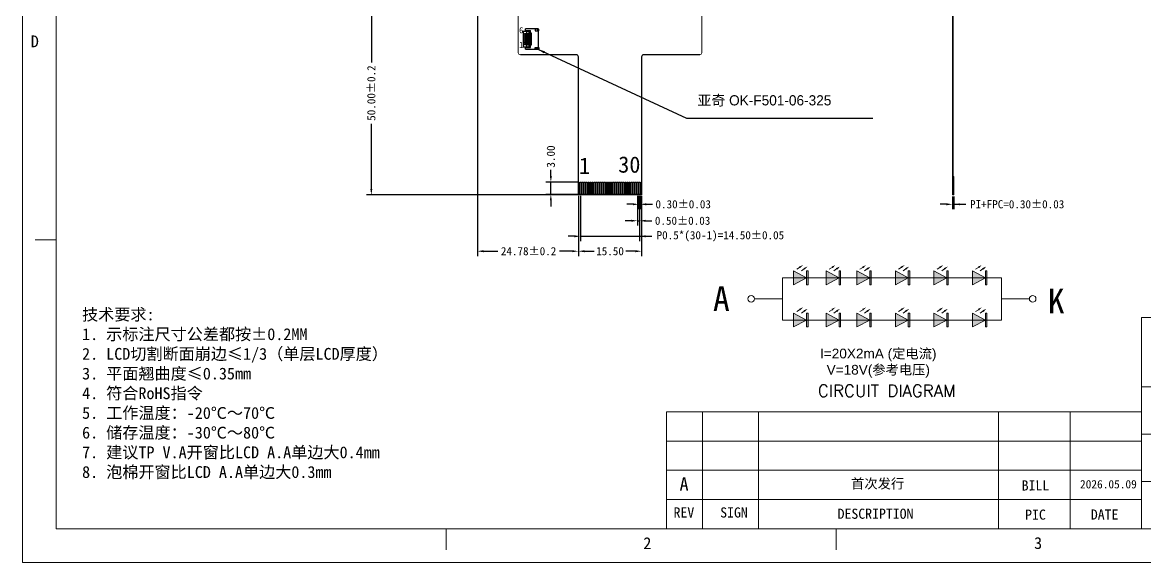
# Model space of a CAD drawing. Header units: millimetres. Extents: x 3771 to 6075, y -4461 to -3651.
# Drawn here: x 4786.2 to 5061.5, y -4251.4 to -4118.9 of the extents above; entities that cross this region are included whole.
import ezdxf
from ezdxf.enums import TextEntityAlignment as Align

# ---------------------------------------------------------------- set-up
doc = ezdxf.new("R2010")
doc.units = ezdxf.units.MM
doc.header["$PDMODE"] = 35
doc.layers.get('0').update_dxf_attribs({"lineweight": 18})
doc.layers.get('Defpoints').update_dxf_attribs({"lineweight": 18})
for name, color, linetype, lineweight in [('BZ', 8, 'Continuous', 9), ('dim', 84, 'Continuous', 9), ('OBJ-FRAME', 4, 'Continuous', 9), ('图框', 4, 'Continuous', 9)]:
    doc.layers.add(name, color=color, linetype=linetype, lineweight=lineweight)
for name, color, linetype in [('MFPC', 30, 'Continuous'), ('OCA', 2, 'Continuous'), ('SEG', 1, 'Continuous')]:
    doc.layers.add(name, color=color, linetype=linetype)
doc.styles.add('C-E02$0$RT', font='romant.shx')
doc.styles.get("Standard").update_dxf_attribs({"font": ''})
doc.styles.add('宋体', font='')
doc.styles.add('楷体', font='')
doc.styles.get('Standard').set_extended_font_data('宋体')
doc.styles.get('宋体').set_extended_font_data('宋体')
doc.styles.get('楷体').set_extended_font_data('NSimSun')
doc.dimstyles.get("Standard").update_dxf_attribs({"dimtxt": 1.8, "dimasz": 1.8, "dimexe": 0.5, "dimexo": 0.5, "dimgap": 0.4, "dimtad": 1, "dimzin": 0, "dimdsep": 46, "dimtxsty": 'Standard', "dimcen": 1.5, "dimdle": 3.6, "dimclrd": 256, "dimadec": 0, "dimazin": 0, "dimtfac": 1, "dimtmove": 0, "dimatfit": 3, "dimfxl": 1, "dimtolj": 1, "dimarcsym": 0})
doc.dimstyles.new('wu', dxfattribs={"dimtxt": 2, "dimasz": 1.5, "dimexe": 1.2, "dimexo": 0.4, "dimgap": 0.6, "dimtad": 0, "dimzin": 0, "dimdsep": 46, "dimtxsty": '宋体', "dimcen": 0.1, "dimdle": 3, "dimclrd": 256, "dimclre": 256, "dimclrt": 256, "dimazin": 0, "dimtfac": 1, "dimtmove": 0, "dimatfit": 1, "dimfxl": 1, "dimtolj": 1, "dimtzin": 0, "dimarcsym": 0})

# ---------------------------------------------------------------- blocks, each defined once
blk = doc.blocks.new('*D13')
at = {"layer": 'Defpoints', "color": 0}
for p in [(5014.42, -4161.19), (5014.72, -4161.19), (5014.72, -4163.48)]:
    blk.add_point(p, dxfattribs=at)
at = {"layer": 'dim', "color": 3, "lineweight": -2}
for p, q in [((5014.42, -4161.59), (5014.42, -4164.68)), ((5014.72, -4161.59), (5014.72, -4164.68)), ((5012.92, -4163.48), (5011.42, -4163.48)), ((5014.42, -4163.48), (5014.72, -4163.48)), ((5014.72, -4163.48), (5017.72, -4163.48))]:
    blk.add_line(p, q, dxfattribs=at)
at = {"layer": 'dim', "color": 3}
for points in [[(5012.92, -4163.73), (5012.92, -4163.23), (5014.42, -4163.48)], [(5016.22, -4163.23), (5016.22, -4163.73), (5014.72, -4163.48)]]:
    blk.add_solid(points, dxfattribs=at)
at = {"layer": 'dim', "color": 7, "lineweight": 0, "insert": (5030.29, -4163.48), "char_height": 2, "attachment_point": 5, "style": '宋体'}
blk.add_mtext('\\A1;PI+FPC=0.30%%P0.03', dxfattribs=at)
blk = doc.blocks.new('*D14')
at = {"layer": 'Defpoints', "color": 0}
for p in [(4871.83, -4111.19), (4898.06, -4111.19), (4926.79, -4161.19)]:
    blk.add_point(p, dxfattribs=at)
at = {"layer": 'dim', "color": 3, "lineweight": -2}
for p, q in [((4897.66, -4111.19), (4870.63, -4111.19)), ((4871.83, -4112.69), (4871.83, -4128.65)), ((4871.83, -4159.69), (4871.83, -4143.73)), ((4926.39, -4161.19), (4870.63, -4161.19))]:
    blk.add_line(p, q, dxfattribs=at)
at = {"layer": 'dim', "color": 3}
for points in [[(4872.08, -4112.69), (4871.58, -4112.69), (4871.83, -4111.19)], [(4871.58, -4159.69), (4872.08, -4159.69), (4871.83, -4161.19)]]:
    blk.add_solid(points, dxfattribs=at)
at = {"layer": 'dim', "color": 7, "lineweight": 0, "insert": (4871.83, -4136.19), "char_height": 2, "attachment_point": 5, "rotation": 90, "style": '宋体'}
blk.add_mtext('\\A1;50.00%%P0.2', dxfattribs=at)
blk = doc.blocks.new('*D15')
at = {"layer": 'Defpoints', "color": 0}
for p in [(4897.86, -4110.99), (4922.64, -4160.99), (4922.64, -4174.99)]:
    blk.add_point(p, dxfattribs=at)
at = {"layer": 'dim', "color": 3, "lineweight": -2}
for p, q in [((4897.86, -4111.39), (4897.86, -4176.19)), ((4922.64, -4161.39), (4922.64, -4176.19)), ((4899.36, -4174.99), (4902.86, -4174.99)), ((4921.14, -4174.99), (4917.96, -4174.99))]:
    blk.add_line(p, q, dxfattribs=at)
at = {"layer": 'dim', "color": 3}
for points in [[(4899.36, -4174.74), (4899.36, -4175.24), (4897.86, -4174.99)], [(4921.14, -4175.24), (4921.14, -4174.74), (4922.64, -4174.99)]]:
    blk.add_solid(points, dxfattribs=at)
at = {"layer": 'dim', "color": 7, "lineweight": 0, "insert": (4910.41, -4174.99), "char_height": 2, "attachment_point": 5, "style": '宋体'}
blk.add_mtext('\\A1;24.78%%P0.2', dxfattribs=at)
blk = doc.blocks.new('*D35')
at = {"layer": 'Defpoints', "color": 0}
for p in [(4937.49, -4161.04), (4937.79, -4161.04), (4937.79, -4163.48)]:
    blk.add_point(p, dxfattribs=at)
at = {"layer": 'dim', "color": 3, "lineweight": -2}
for p, q in [((4937.49, -4161.44), (4937.49, -4164.68)), ((4937.79, -4161.44), (4937.79, -4164.68)), ((4935.99, -4163.48), (4934.49, -4163.48)), ((4937.49, -4163.48), (4937.79, -4163.48)), ((4939.29, -4163.48), (4940.79, -4163.48))]:
    blk.add_line(p, q, dxfattribs=at)
at = {"layer": 'dim', "color": 3}
for points in [[(4935.99, -4163.73), (4935.99, -4163.23), (4937.49, -4163.48)], [(4939.29, -4163.23), (4939.29, -4163.73), (4937.79, -4163.48)]]:
    blk.add_solid(points, dxfattribs=at)
at = {"layer": 'dim', "color": 7, "lineweight": 0, "insert": (4948.35, -4163.48), "char_height": 2, "attachment_point": 5, "style": '宋体'}
blk.add_mtext('\\A1;0.30%%P0.03', dxfattribs=at)
blk = doc.blocks.new('*D36')
at = {"layer": 'Defpoints', "color": 0}
for p in [(4937.14, -4161.04), (4937.64, -4161.04), (4937.64, -4167.52)]:
    blk.add_point(p, dxfattribs=at)
at = {"layer": 'dim', "color": 3, "lineweight": -2}
for p, q in [((4937.14, -4161.44), (4937.14, -4168.72)), ((4937.64, -4161.44), (4937.64, -4168.72)), ((4935.64, -4167.52), (4934.14, -4167.52)), ((4937.14, -4167.52), (4937.64, -4167.52)), ((4939.14, -4167.52), (4940.64, -4167.52))]:
    blk.add_line(p, q, dxfattribs=at)
at = {"layer": 'dim', "color": 3}
for points in [[(4935.64, -4167.77), (4935.64, -4167.27), (4937.14, -4167.52)], [(4939.14, -4167.27), (4939.14, -4167.77), (4937.64, -4167.52)]]:
    blk.add_solid(points, dxfattribs=at)
at = {"layer": 'dim', "color": 7, "lineweight": 0, "insert": (4948.2, -4167.52), "char_height": 2, "attachment_point": 5, "style": '宋体'}
blk.add_mtext('\\A1;0.50\\fSimSun|b0|i0|c134|p2;±0.03', dxfattribs=at)
blk = doc.blocks.new('*D37')
at = {"layer": 'Defpoints', "color": 0}
for p in [(4923.14, -4161.04), (4937.64, -4161.04), (4937.64, -4171.33)]:
    blk.add_point(p, dxfattribs=at)
at = {"layer": 'dim', "color": 3, "lineweight": -2}
for p, q in [((4923.14, -4161.44), (4923.14, -4172.53)), ((4937.64, -4161.44), (4937.64, -4172.53)), ((4921.64, -4171.33), (4920.14, -4171.33)), ((4923.14, -4171.33), (4937.64, -4171.33)), ((4937.64, -4171.33), (4940.64, -4171.33))]:
    blk.add_line(p, q, dxfattribs=at)
at = {"layer": 'dim', "color": 3}
for points in [[(4921.64, -4171.58), (4921.64, -4171.08), (4923.14, -4171.33)], [(4939.14, -4171.08), (4939.14, -4171.58), (4937.64, -4171.33)]]:
    blk.add_solid(points, dxfattribs=at)
at = {"layer": 'dim', "color": 7, "lineweight": 0, "insert": (4957.47, -4171.33), "char_height": 2, "attachment_point": 5, "style": '宋体'}
blk.add_mtext('\\A1;P0.5*(30-1)=14.50\\fSimSun|b0|i0|c134|p2;±0.05', dxfattribs=at)
blk = doc.blocks.new('*D38')
at = {"layer": 'Defpoints', "color": 0}
for p in [(4915.87, -4158.04), (4923.14, -4158.04), (4923.14, -4161.04)]:
    blk.add_point(p, dxfattribs=at)
at = {"layer": 'dim', "color": 3, "lineweight": -2}
for p, q in [((4915.87, -4156.54), (4915.87, -4155.04)), ((4922.74, -4158.04), (4914.67, -4158.04)), ((4915.87, -4161.04), (4915.87, -4158.04)), ((4922.74, -4161.04), (4914.67, -4161.04)), ((4915.87, -4162.54), (4915.87, -4164.04))]:
    blk.add_line(p, q, dxfattribs=at)
at = {"layer": 'dim', "color": 3}
for points in [[(4915.62, -4156.54), (4916.12, -4156.54), (4915.87, -4158.04)], [(4916.12, -4162.54), (4915.62, -4162.54), (4915.87, -4161.04)]]:
    blk.add_solid(points, dxfattribs=at)
at = {"layer": 'dim', "color": 7, "lineweight": 0, "insert": (4915.87, -4151.75), "char_height": 2, "attachment_point": 5, "rotation": 90, "style": '宋体'}
blk.add_mtext('\\A1;3.00', dxfattribs=at)
blk = doc.blocks.new('OK-F501-06325')
at = {"layer": 'OCA', "color": 1, "linetype": 'Continuous'}
for p, q in [((4815.26, -4139.53), (4817.04, -4139.53)), ((4815.26, -4139.53), (4815.26, -4143.41)), ((4818.86, -4138.97), (4815.81, -4138.97)), ((4815.81, -4139.53), (4815.81, -4138.97)), ((4815.81, -4139.38), (4817.04, -4139.38)), ((4815.81, -4139.4), (4815.96, -4139.5)), ((4815.96, -4139.5), (4817.04, -4139.5)), ((4815.96, -4139.5), (4815.96, -4139.53)), ((4816.16, -4143.44), (4816.16, -4139.5)), ((4816.16, -4143.44), (4816.16, -4139.5)), ((4816.49, -4139.53), (4816.49, -4139.5)), ((4816.6, -4139.53), (4816.74, -4139.45)), ((4816.6, -4139.53), (4816.6, -4139.5)), ((4816.69, -4139.53), (4816.69, -4143.41)), ((4816.79, -4139.45), (4816.74, -4139.45)), ((4816.79, -4139.45), (4816.9, -4139.53)), ((4816.79, -4139.53), (4816.79, -4143.41)), ((4817.04, -4143.57), (4817.04, -4139.38)), ((4817.04, -4139.96), (4817.26, -4139.96)), ((4817.26, -4140.17), (4817.04, -4140.17)), ((4817.04, -4140.27), (4817.26, -4140.27)), ((4817.26, -4140.67), (4817.04, -4140.67)), ((4817.04, -4140.77), (4817.26, -4140.77)), ((4817.26, -4139.96), (4817.26, -4142.96)), ((4818.86, -4139.37), (4818.86, -4138.97)), ((4818.99, -4139.21), (4818.86, -4139.21)), ((4818.86, -4139.36), (4818.99, -4139.36)), ((4818.96, -4139.37), (4818.86, -4139.37)), ((4818.96, -4139.37), (4819.06, -4139.47)), ((4818.98, -4139.36), (4818.98, -4139.21)), ((4818.99, -4139.21), (4818.99, -4139.36)), ((4819.06, -4143.47), (4819.06, -4139.47)), ((4815.26, -4143.41), (4817.04, -4143.41)), ((4815.81, -4143.97), (4815.81, -4143.41)), ((4815.96, -4143.44), (4815.81, -4143.54)), ((4815.81, -4143.57), (4817.04, -4143.57)), ((4815.96, -4143.41), (4815.96, -4143.44)), ((4817.04, -4143.44), (4815.96, -4143.44)), ((4816.49, -4143.44), (4816.49, -4143.41)), ((4816.74, -4143.49), (4816.6, -4143.41)), ((4816.6, -4143.44), (4816.6, -4143.41)), ((4816.79, -4143.49), (4816.74, -4143.49)), ((4816.79, -4143.49), (4816.9, -4143.41)), ((4817.26, -4141.17), (4817.04, -4141.17)), ((4817.04, -4141.27), (4817.26, -4141.27)), ((4817.26, -4141.67), (4817.04, -4141.67)), ((4817.04, -4141.77), (4817.26, -4141.77)), ((4817.26, -4142.17), (4817.04, -4142.17)), ((4817.04, -4142.27), (4817.26, -4142.27)), ((4817.26, -4142.67), (4817.04, -4142.67)), ((4817.04, -4142.77), (4817.26, -4142.77)), ((4817.26, -4142.96), (4817.04, -4142.96)), ((4818.86, -4143.57), (4818.96, -4143.57)), ((4818.86, -4143.97), (4818.86, -4143.57)), ((4818.99, -4143.58), (4818.86, -4143.58)), ((4819.06, -4143.47), (4818.96, -4143.57)), ((4818.98, -4143.73), (4818.98, -4143.58)), ((4818.99, -4143.58), (4818.99, -4143.73)), ((4815.81, -4143.97), (4818.86, -4143.97)), ((4818.86, -4143.73), (4818.99, -4143.73))]:
    blk.add_line(p, q, dxfattribs=at)
for points in [[(4815.9, -4140.17), (4815.9, -4140.27), (4816.3, -4140.27), (4816.3, -4140.17)], [(4815.9, -4140.67), (4815.9, -4140.77), (4816.3, -4140.77), (4816.3, -4140.67)], [(4815.9, -4141.17), (4815.9, -4141.27), (4816.3, -4141.27), (4816.3, -4141.17)], [(4815.9, -4141.67), (4815.9, -4141.77), (4816.3, -4141.77), (4816.3, -4141.67)], [(4815.9, -4142.17), (4815.9, -4142.27), (4816.3, -4142.27), (4816.3, -4142.17)], [(4815.9, -4142.67), (4815.9, -4142.77), (4816.3, -4142.77), (4816.3, -4142.67)]]:
    blk.add_lwpolyline(points, close=True, dxfattribs=at)
blk = doc.blocks.new('*D85')
at = {"layer": 'Defpoints', "color": 0}
for p in [(4922.64, -4160.99), (4938.14, -4160.99), (4938.14, -4174.99)]:
    blk.add_point(p, dxfattribs=at)
at = {"layer": 'dim', "color": 3, "lineweight": -2}
for p, q in [((4922.64, -4161.39), (4922.64, -4176.19)), ((4938.14, -4161.39), (4938.14, -4176.19)), ((4924.14, -4174.99), (4926.47, -4174.99)), ((4936.64, -4174.99), (4934.31, -4174.99))]:
    blk.add_line(p, q, dxfattribs=at)
at = {"layer": 'dim', "color": 3}
for points in [[(4924.14, -4174.74), (4924.14, -4175.24), (4922.64, -4174.99)], [(4936.64, -4175.24), (4936.64, -4174.74), (4938.14, -4174.99)]]:
    blk.add_solid(points, dxfattribs=at)
at = {"layer": 'dim', "color": 7, "lineweight": 0, "insert": (4930.39, -4174.99), "char_height": 2, "attachment_point": 5, "style": '宋体'}
blk.add_mtext('\\A1;15.50', dxfattribs=at)

msp = doc.modelspace()

# ---------------------------------------------------------------- hatches: boundary and pattern name
at = {"layer": '图框', "lineweight": 9, "ltscale": 10}
h = msp.add_hatch(color=256, dxfattribs=at)
h.paths.add_polyline_path([(4975.449, -4183.207), (4975.449, -4179.808), (4978.637, -4181.507)])
h.paths.add_polyline_path([(4978.637, -4181.507), (4978.637, -4179.808), (4978.977, -4179.808), (4978.977, -4183.207), (4978.637, -4183.207)])
h = msp.add_hatch(color=256, dxfattribs=at)
h.paths.add_polyline_path([(4983.416, -4183.207), (4983.416, -4179.808), (4986.603, -4181.507)])
h.paths.add_polyline_path([(4986.603, -4181.507), (4986.603, -4179.808), (4986.943, -4179.808), (4986.943, -4183.207), (4986.603, -4183.207)])
h = msp.add_hatch(color=256, dxfattribs=at)
h.paths.add_polyline_path([(4990.934, -4183.207), (4990.934, -4179.808), (4994.121, -4181.507)])
h.paths.add_polyline_path([(4994.121, -4181.507), (4994.121, -4179.808), (4994.461, -4179.808), (4994.461, -4183.207), (4994.121, -4183.207)])
h = msp.add_hatch(color=256, dxfattribs=at)
h.paths.add_polyline_path([(5000.397, -4183.207), (5000.397, -4179.808), (5003.584, -4181.507)])
h.paths.add_polyline_path([(5003.584, -4181.507), (5003.584, -4179.808), (5003.924, -4179.808), (5003.924, -4183.207), (5003.584, -4183.207)])
h = msp.add_hatch(color=256, dxfattribs=at)
h.paths.add_polyline_path([(5009.86, -4183.207), (5009.86, -4179.808), (5013.048, -4181.507)])
h.paths.add_polyline_path([(5013.048, -4181.507), (5013.048, -4179.808), (5013.387, -4179.808), (5013.387, -4183.207), (5013.048, -4183.207)])
h = msp.add_hatch(color=256, dxfattribs=at)
h.paths.add_polyline_path([(5019.323, -4183.207), (5019.323, -4179.808), (5022.511, -4181.507)])
h.paths.add_polyline_path([(5022.511, -4181.507), (5022.511, -4179.808), (5022.851, -4179.808), (5022.851, -4183.207), (5022.511, -4183.207)])
h = msp.add_hatch(color=256, dxfattribs=at)
h.paths.add_polyline_path([(4975.449, -4193.579), (4975.449, -4190.18), (4978.637, -4191.879)])
h.paths.add_polyline_path([(4978.637, -4191.879), (4978.637, -4190.18), (4978.977, -4190.18), (4978.977, -4193.579), (4978.637, -4193.579)])
h = msp.add_hatch(color=256, dxfattribs=at)
h.paths.add_polyline_path([(4983.416, -4193.579), (4983.416, -4190.18), (4986.603, -4191.879)])
h.paths.add_polyline_path([(4986.603, -4191.879), (4986.603, -4190.18), (4986.943, -4190.18), (4986.943, -4193.579), (4986.603, -4193.579)])
h = msp.add_hatch(color=256, dxfattribs=at)
h.paths.add_polyline_path([(4990.934, -4193.579), (4990.934, -4190.18), (4994.121, -4191.879)])
h.paths.add_polyline_path([(4994.121, -4191.879), (4994.121, -4190.18), (4994.461, -4190.18), (4994.461, -4193.579), (4994.121, -4193.579)])
h = msp.add_hatch(color=256, dxfattribs=at)
h.paths.add_polyline_path([(5000.397, -4193.579), (5000.397, -4190.18), (5003.584, -4191.879)])
h.paths.add_polyline_path([(5003.584, -4191.879), (5003.584, -4190.18), (5003.924, -4190.18), (5003.924, -4193.579), (5003.584, -4193.579)])
h = msp.add_hatch(color=256, dxfattribs=at)
h.paths.add_polyline_path([(5009.86, -4193.579), (5009.86, -4190.18), (5013.048, -4191.879)])
h.paths.add_polyline_path([(5013.048, -4191.879), (5013.048, -4190.18), (5013.387, -4190.18), (5013.387, -4193.579), (5013.048, -4193.579)])
h = msp.add_hatch(color=256, dxfattribs=at)
h.paths.add_polyline_path([(5019.323, -4193.579), (5019.323, -4190.18), (5022.511, -4191.879)])
h.paths.add_polyline_path([(5022.511, -4191.879), (5022.511, -4190.18), (5022.851, -4190.18), (5022.851, -4193.579), (5022.511, -4193.579)])

# ---------------------------------------------------------------- linework, layer by layer
at = {"color": 7, "linetype": 'Continuous'}
for p, q in [((4786.222, -3919.809), (4786.222, -4251.386)), ((4786.222, -4251.386), (5281.162, -4251.386))]:
    msp.add_line(p, q, dxfattribs=at)
at = {"linetype": 'Continuous'}
for p, q in [((4794.512, -3928.099), (4794.512, -4243.096)), ((4794.512, -4172.187), (4789.331, -4172.187)), ((4794.512, -4243.096), (5272.873, -4243.096)), ((4890.192, -4243.096), (4890.192, -4248.277)), ((4985.873, -4243.096), (4985.873, -4248.277))]:
    msp.add_line(p, q, dxfattribs=at)
at = {"color": 30}
for p, q in [((4907.893, -4126.293), (4907.893, -4113.797)), ((4952.888, -4114.793), (4952.888, -4126.293))]:
    msp.add_line(p, q, dxfattribs=at)
at = {"color": 4, "linetype": 'Continuous'}
for p, q in [((5150.356, -4208.281), (5060.83, -4208.281)), ((5060.83, -4214.398), (4944.224, -4214.398)), ((4944.224, -4214.398), (4944.224, -4221.572)), ((4953.052, -4214.398), (4953.052, -4243.096)), ((4966.801, -4214.398), (4966.801, -4243.096)), ((5025.683, -4243.096), (5025.683, -4214.398)), ((5043.256, -4214.398), (5043.256, -4243.096)), ((5150.356, -4219.886), (5060.83, -4219.886)), ((5060.83, -4228.747), (4944.224, -4228.747)), ((5150.356, -4231.491), (5060.83, -4231.491)), ((5060.83, -4235.921), (4944.224, -4235.921))]:
    msp.add_line(p, q, dxfattribs=at)
at = {"color": 30}
msp.add_lwpolyline([(5014.422, -4156.693), (5014.722, -4156.693), (5014.722, -4161.193), (5014.422, -4161.193), (5014.422, -4133.353), (5014.422, -4107.603), (5014.552, -4107.603), (5014.552, -4133.353), (5014.552, -4161.193)], dxfattribs=at)
at = {"color": 4, "linetype": 'Continuous'}
msp.add_lwpolyline([(5060.83, -4221.572), (4944.224, -4221.572), (4944.224, -4243.096), (5272.873, -4243.096), (5272.873, -4191.287), (5060.83, -4191.287), (5060.83, -4243.096)], dxfattribs=at)
at = {"color": 30}
for centre, start, end in [((4908.393, -4126.293), 180, 270), ((4952.388, -4126.293), 270, 0)]:
    msp.add_arc(centre, 0.5, start, end, dxfattribs=at)
at = {"layer": 'MFPC'}
msp.add_lwpolyline([(4952.388, -4126.793), (4938.641, -4126.793, 0.4142136), (4938.141, -4127.293), (4938.141, -4160.993, -0.4142136), (4937.941, -4161.193), (4922.841, -4161.193, -0.4142136), (4922.641, -4160.993), (4922.641, -4127.293, 0.4142136), (4922.141, -4126.793), (4908.393, -4126.793)], format="xyb", dxfattribs=at)
at = {"layer": 'MFPC', "color": 2}
for points in [[(4923.291, -4161.043), (4922.991, -4161.043), (4922.991, -4158.043), (4923.291, -4158.043)], [(4923.791, -4161.043), (4923.491, -4161.043), (4923.491, -4158.043), (4923.791, -4158.043)], [(4924.291, -4161.043), (4923.991, -4161.043), (4923.991, -4158.043), (4924.291, -4158.043)], [(4924.791, -4161.043), (4924.491, -4161.043), (4924.491, -4158.043), (4924.791, -4158.043)], [(4925.291, -4161.043), (4924.991, -4161.043), (4924.991, -4158.043), (4925.291, -4158.043)], [(4925.791, -4161.043), (4925.491, -4161.043), (4925.491, -4158.043), (4925.791, -4158.043)], [(4926.291, -4161.043), (4925.991, -4161.043), (4925.991, -4158.043), (4926.291, -4158.043)], [(4926.791, -4161.043), (4926.491, -4161.043), (4926.491, -4158.043), (4926.791, -4158.043)], [(4927.291, -4161.043), (4926.991, -4161.043), (4926.991, -4158.043), (4927.291, -4158.043)], [(4927.791, -4161.043), (4927.491, -4161.043), (4927.491, -4158.043), (4927.791, -4158.043)], [(4928.291, -4161.043), (4927.991, -4161.043), (4927.991, -4158.043), (4928.291, -4158.043)], [(4928.791, -4161.043), (4928.491, -4161.043), (4928.491, -4158.043), (4928.791, -4158.043)], [(4929.291, -4161.043), (4928.991, -4161.043), (4928.991, -4158.043), (4929.291, -4158.043)], [(4929.791, -4161.043), (4929.491, -4161.043), (4929.491, -4158.043), (4929.791, -4158.043)], [(4930.291, -4161.043), (4929.991, -4161.043), (4929.991, -4158.043), (4930.291, -4158.043)], [(4930.791, -4161.043), (4930.491, -4161.043), (4930.491, -4158.043), (4930.791, -4158.043)], [(4931.291, -4161.043), (4930.991, -4161.043), (4930.991, -4158.043), (4931.291, -4158.043)], [(4931.791, -4161.043), (4931.491, -4161.043), (4931.491, -4158.043), (4931.791, -4158.043)], [(4932.291, -4161.043), (4931.991, -4161.043), (4931.991, -4158.043), (4932.291, -4158.043)], [(4932.791, -4161.043), (4932.491, -4161.043), (4932.491, -4158.043), (4932.791, -4158.043)], [(4933.291, -4161.043), (4932.991, -4161.043), (4932.991, -4158.043), (4933.291, -4158.043)], [(4933.791, -4161.043), (4933.491, -4161.043), (4933.491, -4158.043), (4933.791, -4158.043)], [(4934.291, -4161.043), (4933.991, -4161.043), (4933.991, -4158.043), (4934.291, -4158.043)], [(4934.791, -4161.043), (4934.491, -4161.043), (4934.491, -4158.043), (4934.791, -4158.043)], [(4935.291, -4161.043), (4934.991, -4161.043), (4934.991, -4158.043), (4935.291, -4158.043)], [(4935.791, -4161.043), (4935.491, -4161.043), (4935.491, -4158.043), (4935.791, -4158.043)], [(4936.291, -4161.043), (4935.991, -4161.043), (4935.991, -4158.043), (4936.291, -4158.043)], [(4936.791, -4161.043), (4936.491, -4161.043), (4936.491, -4158.043), (4936.791, -4158.043)], [(4937.291, -4161.043), (4936.991, -4161.043), (4936.991, -4158.043), (4937.291, -4158.043)], [(4937.791, -4161.043), (4937.491, -4161.043), (4937.491, -4158.043), (4937.791, -4158.043)]]:
    msp.add_lwpolyline(points, close=True, dxfattribs=at)
at = {"layer": 'SEG', "color": 40, "linetype": 'Continuous'}
for points in [[(4909.417, -4121.563), (4910.317, -4121.563), (4910.317, -4121.823), (4909.417, -4121.823)], [(4912.017, -4120.493), (4912.017, -4120.893), (4912.917, -4120.893), (4912.917, -4120.493)], [(4909.417, -4122.063), (4910.317, -4122.063), (4910.317, -4122.323), (4909.417, -4122.323)], [(4909.417, -4122.563), (4910.317, -4122.563), (4910.317, -4122.823), (4909.417, -4122.823)], [(4909.417, -4123.063), (4910.317, -4123.063), (4910.317, -4123.323), (4909.417, -4123.323)], [(4909.417, -4123.563), (4910.317, -4123.563), (4910.317, -4123.823), (4909.417, -4123.823)], [(4909.417, -4124.063), (4910.317, -4124.063), (4910.317, -4124.323), (4909.417, -4124.323)], [(4912.017, -4125.393), (4912.017, -4124.993), (4912.917, -4124.993), (4912.917, -4125.393)]]:
    msp.add_lwpolyline(points, close=True, dxfattribs=at)
at = {"layer": '图框', "lineweight": 9, "ltscale": 10}
for p, q in [((4976.896, -4178.972), (4976.229, -4179.431)), ((4978.021, -4179.325), (4977.355, -4179.784)), ((4984.862, -4178.972), (4984.196, -4179.431)), ((4985.987, -4179.325), (4985.321, -4179.784)), ((4992.38, -4178.972), (4991.714, -4179.431)), ((4993.505, -4179.325), (4992.839, -4179.784)), ((5001.843, -4178.972), (5001.177, -4179.431)), ((5002.969, -4179.325), (5002.302, -4179.784)), ((5011.307, -4178.972), (5010.64, -4179.431)), ((5012.432, -4179.325), (5011.766, -4179.784)), ((5020.77, -4178.972), (5020.103, -4179.431)), ((5021.895, -4179.325), (5021.229, -4179.784)), ((5026.436, -4181.507), (4972.684, -4181.507)), ((4972.684, -4181.507), (4972.684, -4191.879)), ((4975.449, -4179.808), (4978.637, -4181.507)), ((4975.449, -4179.808), (4975.449, -4183.207)), ((4975.449, -4183.207), (4978.637, -4181.507)), ((4978.637, -4179.808), (4978.977, -4179.808)), ((4978.637, -4179.808), (4978.637, -4183.207)), ((4978.637, -4181.507), (4978.637, -4183.207)), ((4978.977, -4179.808), (4978.977, -4183.207)), ((4983.416, -4179.808), (4986.603, -4181.507)), ((4983.416, -4179.808), (4983.416, -4183.207)), ((4983.416, -4183.207), (4986.603, -4181.507)), ((4986.603, -4179.808), (4986.943, -4179.808)), ((4986.603, -4179.808), (4986.603, -4183.207)), ((4986.603, -4181.507), (4986.603, -4183.207)), ((4986.943, -4179.808), (4986.943, -4183.207)), ((4990.934, -4179.808), (4994.121, -4181.507)), ((4990.934, -4179.808), (4990.934, -4183.207)), ((4990.934, -4183.207), (4994.121, -4181.507)), ((4994.121, -4179.808), (4994.461, -4179.808)), ((4994.121, -4179.808), (4994.121, -4183.207)), ((4994.121, -4181.507), (4994.121, -4183.207)), ((4994.461, -4179.808), (4994.461, -4183.207)), ((5000.397, -4179.808), (5003.584, -4181.507)), ((5000.397, -4179.808), (5000.397, -4183.207)), ((5000.397, -4183.207), (5003.584, -4181.507)), ((5003.584, -4179.808), (5003.924, -4179.808)), ((5003.584, -4179.808), (5003.584, -4183.207)), ((5003.584, -4181.507), (5003.584, -4183.207)), ((5003.924, -4179.808), (5003.924, -4183.207)), ((5009.86, -4179.808), (5013.048, -4181.507)), ((5009.86, -4179.808), (5009.86, -4183.207)), ((5009.86, -4183.207), (5013.048, -4181.507)), ((5013.048, -4179.808), (5013.387, -4179.808)), ((5013.048, -4179.808), (5013.048, -4183.207)), ((5013.048, -4181.507), (5013.048, -4183.207)), ((5013.387, -4179.808), (5013.387, -4183.207)), ((5019.323, -4179.808), (5022.511, -4181.507)), ((5019.323, -4179.808), (5019.323, -4183.207)), ((5019.323, -4183.207), (5022.511, -4181.507)), ((5022.511, -4179.808), (5022.851, -4179.808)), ((5022.511, -4179.808), (5022.511, -4183.207)), ((5022.511, -4181.507), (5022.511, -4183.207)), ((5022.851, -4179.808), (5022.851, -4183.207)), ((5026.436, -4181.507), (5026.436, -4191.879)), ((4978.637, -4183.207), (4978.977, -4183.207)), ((4986.603, -4183.207), (4986.943, -4183.207)), ((4994.121, -4183.207), (4994.461, -4183.207)), ((5003.584, -4183.207), (5003.924, -4183.207)), ((5013.048, -4183.207), (5013.387, -4183.207)), ((5022.511, -4183.207), (5022.851, -4183.207)), ((4972.684, -4186.693), (4965.83, -4186.693)), ((5026.436, -4186.693), (5033.29, -4186.693)), ((4975.449, -4190.18), (4978.637, -4191.879)), ((4975.449, -4190.18), (4975.449, -4193.579)), ((4976.896, -4189.343), (4976.229, -4189.803)), ((4978.021, -4189.697), (4977.355, -4190.156)), ((4978.637, -4190.18), (4978.977, -4190.18)), ((4978.637, -4190.18), (4978.637, -4193.579)), ((4978.977, -4190.18), (4978.977, -4193.579)), ((4983.416, -4190.18), (4986.603, -4191.879)), ((4983.416, -4190.18), (4983.416, -4193.579)), ((4984.862, -4189.343), (4984.196, -4189.803)), ((4985.987, -4189.697), (4985.321, -4190.156)), ((4986.603, -4190.18), (4986.943, -4190.18)), ((4986.603, -4190.18), (4986.603, -4193.579)), ((4986.943, -4190.18), (4986.943, -4193.579)), ((4990.934, -4190.18), (4994.121, -4191.879)), ((4990.934, -4190.18), (4990.934, -4193.579)), ((4992.38, -4189.343), (4991.714, -4189.803)), ((4993.505, -4189.697), (4992.839, -4190.156)), ((4994.121, -4190.18), (4994.461, -4190.18)), ((4994.121, -4190.18), (4994.121, -4193.579)), ((4994.461, -4190.18), (4994.461, -4193.579)), ((5000.397, -4190.18), (5003.584, -4191.879)), ((5000.397, -4190.18), (5000.397, -4193.579)), ((5001.843, -4189.343), (5001.177, -4189.803)), ((5002.969, -4189.697), (5002.302, -4190.156)), ((5003.584, -4190.18), (5003.924, -4190.18)), ((5003.584, -4190.18), (5003.584, -4193.579)), ((5003.924, -4190.18), (5003.924, -4193.579)), ((5009.86, -4190.18), (5013.048, -4191.879)), ((5009.86, -4190.18), (5009.86, -4193.579)), ((5011.307, -4189.343), (5010.64, -4189.803)), ((5012.432, -4189.697), (5011.766, -4190.156)), ((5013.048, -4190.18), (5013.387, -4190.18)), ((5013.048, -4190.18), (5013.048, -4193.579)), ((5013.387, -4190.18), (5013.387, -4193.579)), ((5019.323, -4190.18), (5022.511, -4191.879)), ((5019.323, -4190.18), (5019.323, -4193.579)), ((5020.77, -4189.343), (5020.103, -4189.803)), ((5021.895, -4189.697), (5021.229, -4190.156)), ((5022.511, -4190.18), (5022.851, -4190.18)), ((5022.511, -4190.18), (5022.511, -4193.579)), ((5022.851, -4190.18), (5022.851, -4193.579)), ((5026.436, -4191.879), (4972.684, -4191.879)), ((4975.449, -4193.579), (4978.637, -4191.879)), ((4978.637, -4191.879), (4978.637, -4193.579)), ((4983.416, -4193.579), (4986.603, -4191.879)), ((4986.603, -4191.879), (4986.603, -4193.579)), ((4990.934, -4193.579), (4994.121, -4191.879)), ((4994.121, -4191.879), (4994.121, -4193.579)), ((5000.397, -4193.579), (5003.584, -4191.879)), ((5003.584, -4191.879), (5003.584, -4193.579)), ((5009.86, -4193.579), (5013.048, -4191.879)), ((5013.048, -4191.879), (5013.048, -4193.579)), ((5019.323, -4193.579), (5022.511, -4191.879)), ((5022.511, -4191.879), (5022.511, -4193.579)), ((4978.637, -4193.579), (4978.977, -4193.579)), ((4986.603, -4193.579), (4986.943, -4193.579)), ((4994.121, -4193.579), (4994.461, -4193.579)), ((5003.584, -4193.579), (5003.924, -4193.579)), ((5013.048, -4193.579), (5013.387, -4193.579)), ((5022.511, -4193.579), (5022.851, -4193.579))]:
    msp.add_line(p, q, dxfattribs=at)
for centre in [(4965.024, -4186.688), (5034.096, -4186.693)]:
    msp.add_circle(centre, 0.806, dxfattribs=at)
for points in [[(4976.765, -4178.782), (4977.734, -4178.396), (4977.027, -4179.161)], [(4977.89, -4179.135), (4978.86, -4178.75), (4978.152, -4179.515)], [(4984.731, -4178.782), (4985.7, -4178.396), (4984.993, -4179.161)], [(4985.857, -4179.135), (4986.826, -4178.75), (4986.118, -4179.515)], [(4992.249, -4178.782), (4993.218, -4178.396), (4992.511, -4179.161)], [(4993.375, -4179.135), (4994.344, -4178.75), (4993.636, -4179.515)], [(5001.713, -4178.782), (5002.682, -4178.396), (5001.974, -4179.161)], [(5002.838, -4179.135), (5003.807, -4178.75), (5003.1, -4179.515)], [(5011.176, -4178.782), (5012.145, -4178.396), (5011.437, -4179.161)], [(5012.301, -4179.135), (5013.27, -4178.75), (5012.563, -4179.515)], [(5020.639, -4178.782), (5021.608, -4178.396), (5020.901, -4179.161)], [(5021.764, -4179.135), (5022.734, -4178.75), (5022.026, -4179.515)], [(4976.765, -4189.154), (4977.734, -4188.768), (4977.027, -4189.533)], [(4977.89, -4189.507), (4978.86, -4189.122), (4978.152, -4189.887)], [(4984.731, -4189.154), (4985.7, -4188.768), (4984.993, -4189.533)], [(4985.857, -4189.507), (4986.826, -4189.122), (4986.118, -4189.887)], [(4992.249, -4189.154), (4993.218, -4188.768), (4992.511, -4189.533)], [(4993.375, -4189.507), (4994.344, -4189.122), (4993.636, -4189.887)], [(5001.713, -4189.154), (5002.682, -4188.768), (5001.974, -4189.533)], [(5002.838, -4189.507), (5003.807, -4189.122), (5003.1, -4189.887)], [(5011.176, -4189.154), (5012.145, -4188.768), (5011.437, -4189.533)], [(5012.301, -4189.507), (5013.27, -4189.122), (5012.563, -4189.887)], [(5020.639, -4189.154), (5021.608, -4188.768), (5020.901, -4189.533)], [(5021.764, -4189.507), (5022.734, -4189.122), (5022.026, -4189.887)]]:
    msp.add_solid(points, dxfattribs=at)

# ---------------------------------------------------------------- block references
at = {"color": 5}
msp.add_blockref('OK-F501-06325', (93.816, 18.53), dxfattribs=at)

# ---------------------------------------------------------------- texts
at = {"color": 7}
for s, p in [('6', (4908.081, -4121.524)), ('1', (4908.081, -4125.093))]:
    msp.add_text(s, height=1.5, dxfattribs=at).set_placement(p)
at = {"color": 4, "linetype": 'Continuous', "style": '宋体'}
for s, p in [('D', (4788.276, -4124.945)), ('2', (4938.562, -4248.079)), ('3', (5034.445, -4248.045))]:
    msp.add_text(s, height=2.901, rotation=0, dxfattribs=at).set_placement(p)
at = {"color": 1, "linetype": 'Continuous', "style": '宋体'}
msp.add_text('A', height=3.223, rotation=0, dxfattribs=at).set_placement((4948.562, -4232.109), align=Align.MIDDLE_CENTER)
at = {"color": 4, "linetype": 'Continuous', "style": '宋体'}
for s, height, rotation, p in [('BILL', 2.4868, 0.2648, (5034.781, -4232.456)), ('REV', 2.4868, 0, (4948.519, -4239.093)), ('SIGN', 2.4868, 0, (4960.801, -4239.093)), ('DESCRIPTION', 2.48682, 0, (4995.537, -4239.406)), ('PIC', 2.4868, 0.2648, (5034.781, -4239.63)), ('DATE', 2.4868, 0, (5051.749, -4239.591))]:
    msp.add_text(s, height=height, rotation=rotation, dxfattribs=at).set_placement(p, align=Align.MIDDLE_CENTER)
at = {"color": 3, "insert": (4951.859, -4136.714), "char_height": 2.5, "attachment_point": 1}
msp.add_mtext('{\\C7;亚奇\\fSTZhongsong|b0|i0|c134|p2; OK-F501-06-325\\P} ', dxfattribs=at)
at = {"color": 6, "lineweight": 9, "insert": (4935.126, -4153.757), "char_height": 4, "width": 2.286, "attachment_point": 5, "rotation": 359.45474, "style": '宋体'}
msp.add_mtext('30', dxfattribs=at)
at = {"color": 6, "lineweight": 9, "insert": (4924.134, -4154.008), "char_height": 4, "width": 2.286, "attachment_point": 5, "style": '宋体'}
msp.add_mtext('1', dxfattribs=at)
at = {"color": 2, "insert": (4992.808, -4232.147), "char_height": 2.38768, "width": 58.88171, "attachment_point": 5, "rotation": 0, "style": '宋体'}
msp.add_mtext('{\\C1;    首次发行}', dxfattribs=at)
at = {"insert": (5052.678, -4232.178), "char_height": 2.048, "width": 12.74073, "attachment_point": 5, "rotation": 0, "style": '宋体'}
msp.add_mtext('{\\C1;2026.05.09}', dxfattribs=at)
at = {"layer": 'BZ', "color": 1, "lineweight": 30, "insert": (4996.208, -4202.444), "char_height": 2.3865, "width": 33.20392, "attachment_point": 5}
msp.add_mtext('{\\fArial|b0|i0|c0|p32;I=20X2mA (\\fSimSun|b0|i0|c134|p54;定电流\\fArial|b0|i0|c0|p32;)\\PV=18V(\\fSimSun|b0|i0|c134|p54;参考电压\\fArial|b0|i0|c0|p32;)}', dxfattribs=at)
at = {"layer": 'dim', "lineweight": 0, "insert": (4800.857, -4189.064), "char_height": 2.8984, "width": 124.86912, "attachment_point": 1, "rotation": 0, "style": '宋体'}
msp.add_mtext('{\\C0;技术要求:\\P1. 示标注尺寸公差都按±0.2MM\\P2. LCD切割断面崩边≤1/3（单层LCD厚度）\\P3. 平面翘曲度≤0.35mm\\P4. 符合RoHS指令\\P5. 工作温度：-20℃～70℃ \\P6. 储存温度：-30℃～80℃\\P7. 建议TP V.A开窗比LCD A.A单边大0.4mm\\P8. 泡棉开窗比LCD A.A单边大0.3mm}', dxfattribs=at)
at = {"layer": 'OBJ-FRAME', "color": 4, "lineweight": 30, "style": 'C-E02$0$RT'}
msp.add_text('CIRCUIT DIAGRAM ', height=2.98839, dxfattribs=at).set_placement((4999.316, -4209.233), align=Align.MIDDLE_CENTER)
at = {"layer": '图框', "style": '楷体'}
for s, p in [('A', (4957.707, -4186.643)), ('K', (5039.851, -4187.23))]:
    msp.add_text(s, height=6.051, dxfattribs=at).set_placement(p, align=Align.MIDDLE_CENTER)

# ---------------------------------------------------------------- dimensions: what is measured, and where the dimension line sits
at = {"layer": 'dim', "color": 3, "lineweight": 0}
for base, p1, p2, angle, text, picture, middle in [((4871.834, -4111.193), (4926.791, -4161.193), (4898.057, -4111.193), 90, '<>%%P0.2', '*D14', (4871.834, -4136.193)), ((4937.641, -4167.52), (4937.141, -4161.043), (4937.641, -4161.043), 0, '<>\\fSimSun|b0|i0|c134|p2;±0.03', '*D36', (4948.196, -4167.52)), ((4937.791, -4163.481), (4937.491, -4161.043), (4937.791, -4161.043), 0, '<>%%P0.03', '*D35', (4948.346, -4163.481))]:
    dim = msp.add_linear_dim(base=base, p1=p1, p2=p2, angle=angle, text=text, dimstyle='wu', override={"dimsah": 1, "dimclrd": 3, "dimclre": 3, "dimclrt": 7}, dxfattribs=at)
    dim.commit()
    dim.dimension.update_dxf_attribs({"geometry": picture, "text_midpoint": middle})
for base, p1, p2, text, override, picture, middle in [((4922.641, -4174.993), (4897.857, -4110.993), (4922.641, -4160.993), '<>%%P0.2', {"dimsah": 1, "dimclrd": 3, "dimclre": 3, "dimclrt": 7}, '*D15', (4910.408, -4174.993)), ((5014.722, -4163.479), (5014.422, -4161.193), (5014.722, -4161.193), 'PI+FPC=<>%%P0.03', {"dimtxsty": '宋体', "dimsah": 1, "dimclrd": 3, "dimclre": 3, "dimclrt": 7, "dimtolj": 1}, '*D13', (5030.289, -4163.479))]:
    dim = msp.add_linear_dim(base=base, p1=p1, p2=p2, text=text, dimstyle='wu', override=override, dxfattribs=at)
    dim.commit()
    dim.dimension.update_dxf_attribs({"geometry": picture, "text_midpoint": middle, "dimtype": 160})
dim = msp.add_linear_dim(base=(4915.871, -4158.043), p1=(4923.141, -4161.043), p2=(4923.141, -4158.043), angle=90, dimstyle='wu', override={"dimsah": 1, "dimclrd": 3, "dimclre": 3, "dimclrt": 7}, dxfattribs=at)
dim.commit()
dim.dimension.update_dxf_attribs({"geometry": '*D38', "text_midpoint": (4915.871, -4151.754)})
dim = msp.add_linear_dim(base=(4937.641, -4171.332), p1=(4923.141, -4161.043), p2=(4937.641, -4161.043), angle=0, text='P0.5*(30-1)=<>\\fSimSun|b0|i0|c134|p2;±0.05', dimstyle='wu', override={"dimsah": 1, "dimclrd": 3, "dimclre": 3, "dimclrt": 7}, dxfattribs=at)
dim.commit()
dim.dimension.update_dxf_attribs({"geometry": '*D37', "text_midpoint": (4957.474, -4171.332), "dimtype": 160})
dim = msp.add_linear_dim(base=(4938.141, -4174.993), p1=(4922.641, -4160.993), p2=(4938.141, -4160.993), dimstyle='wu', override={"dimsah": 1, "dimclrd": 3, "dimclre": 3, "dimclrt": 7}, dxfattribs=at)
dim.commit()
dim.dimension.update_dxf_attribs({"geometry": '*D85', "text_midpoint": (4930.391, -4174.993)})

# ---------------------------------------------------------------- leaders
msp.add_leader([(4912.677, -4125.443), (4949.14, -4142.351), (4994.861, -4142.351)], dimstyle='Standard', override={"dimgap": 0.09, "dimtad": 0, "dimfxl": 0.5, "dimarcsym": 1})

doc.saveas('drawing.dxf')
